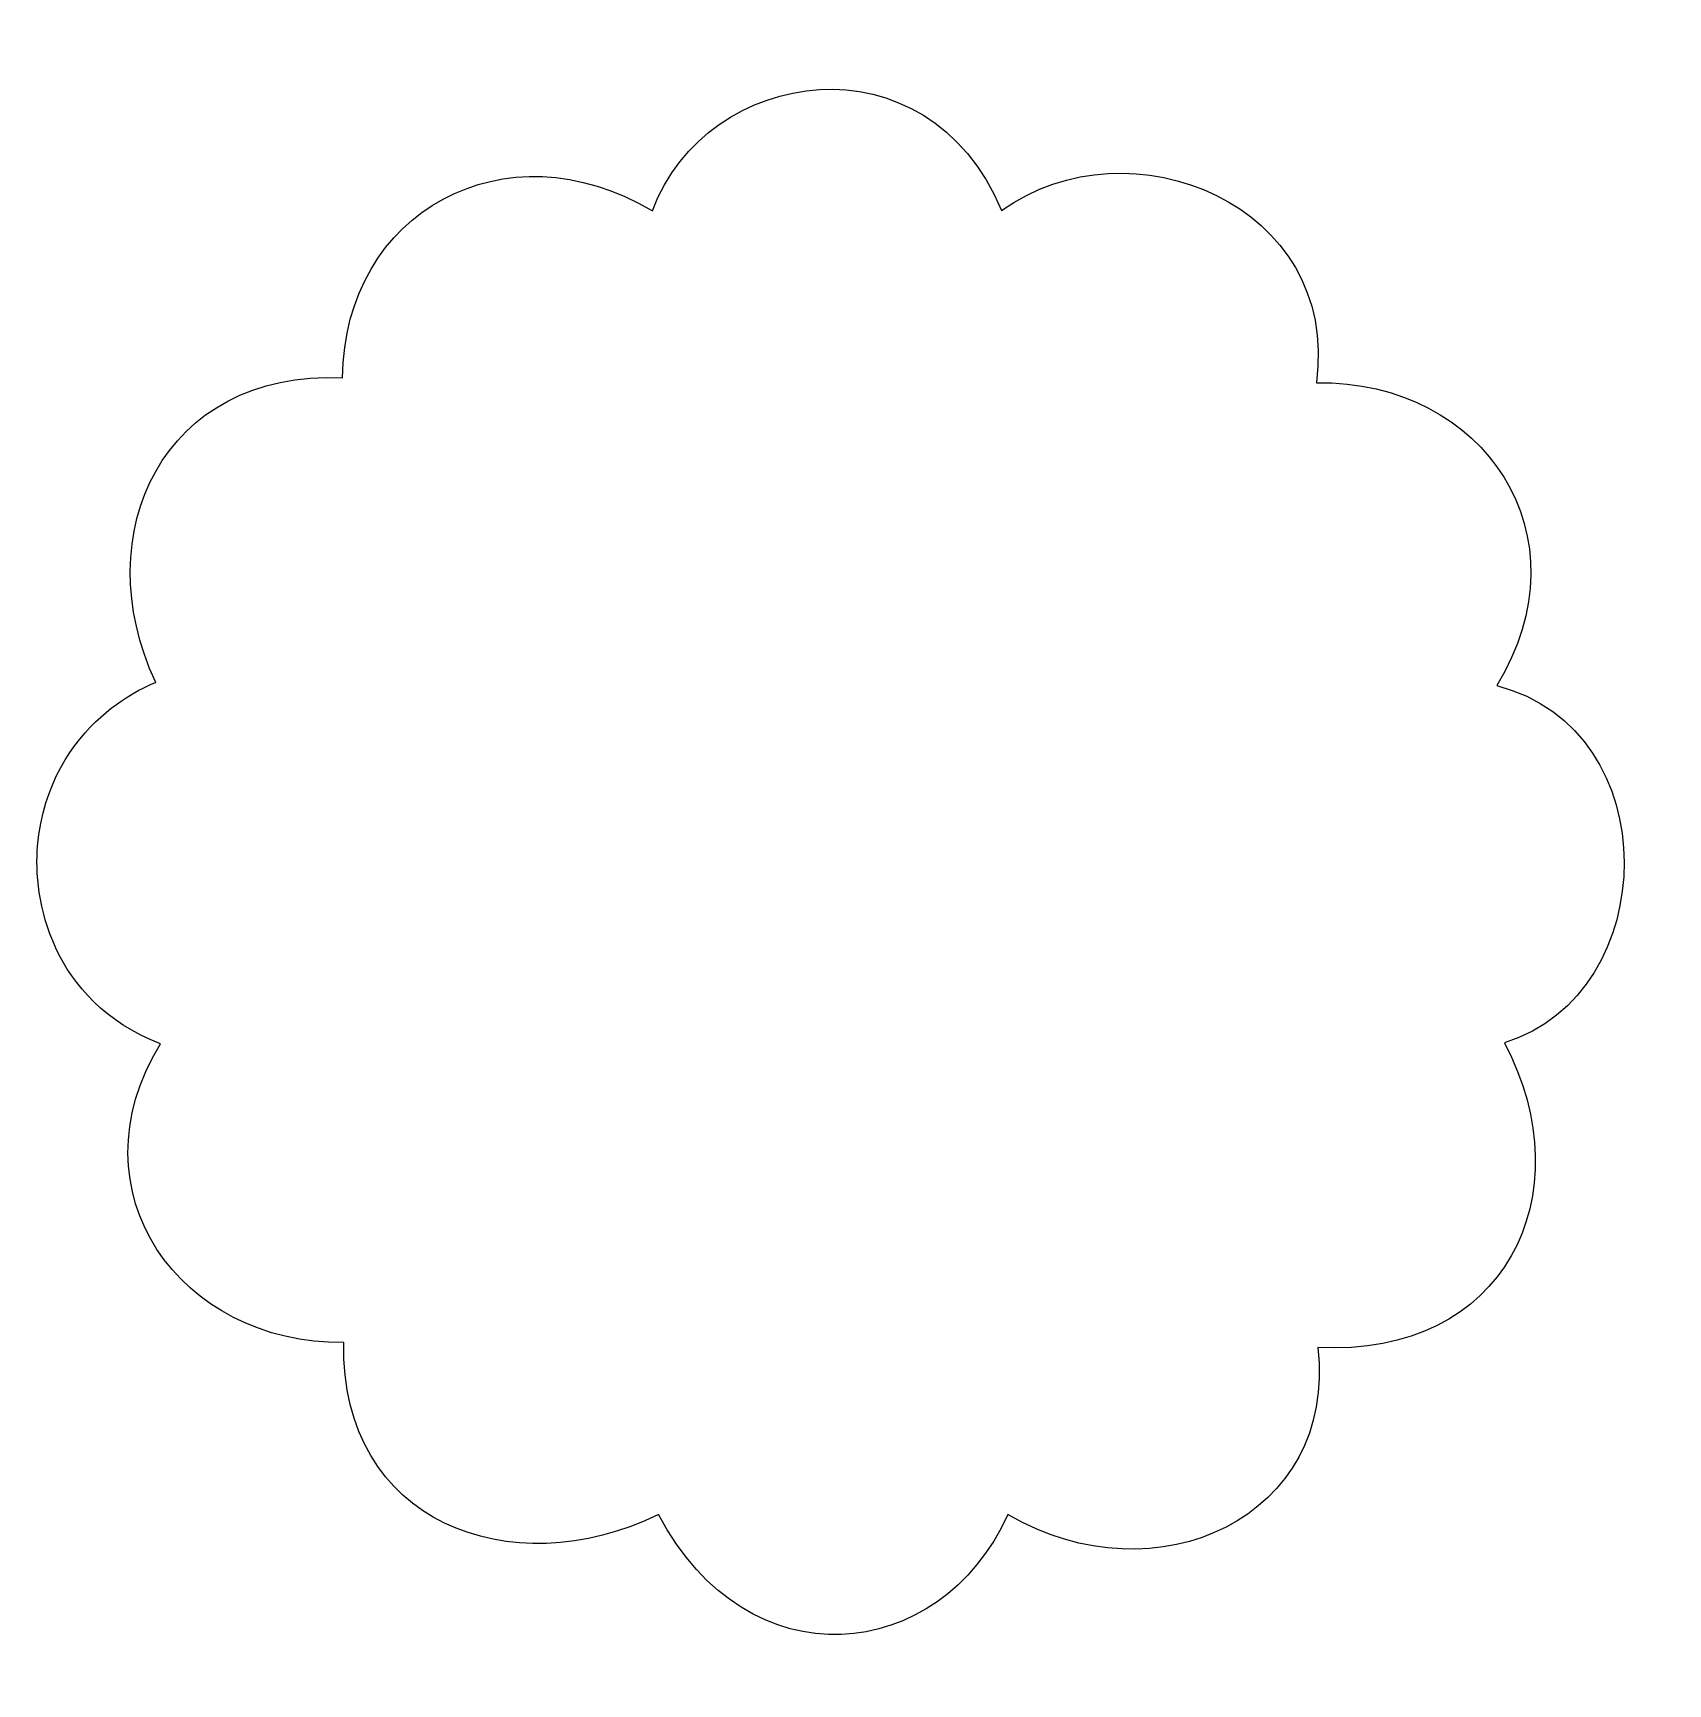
# Model space of a CAD drawing. Header units: centimetres. Extents: x -13.6 to 11.3, y -4.2 to 7.4.
# Drawn here: x -13.57 to -2.09, y -4.22 to 7.37 of the extents above; entities that cross this region are included whole.
import ezdxf

# ---------------------------------------------------------------- set-up
doc = ezdxf.new("R2010")
doc.units = ezdxf.units.CM
doc.header["$MEASUREMENT"] = 0
doc.layers.add('Layer 1', color=7, linetype='Continuous')

msp = doc.modelspace()

# ---------------------------------------------------------------- linework, layer by layer
at = {"layer": 'Layer 1', "color": 30}
msp.add_open_spline([(-3.29149, 2.78787), (-2.64938, 3.83632), (-3.37508, 4.92729), (-4.55755, 4.91348), (-4.55755, 4.91348), (-4.38689, 6.16422), (-5.87117, 6.76731), (-6.76742, 6.12135), (-6.76742, 6.12135), (-7.28788, 7.3671), (-8.83936, 7.13929), (-9.21855, 6.11982), (-9.21855, 6.11982), (-10.24807, 6.73141), (-11.38239, 6.11709), (-11.39368, 4.948), (-11.39368, 4.948), (-12.65412, 5.00305), (-13.19361, 3.85337), (-12.70561, 2.81047), (-12.70561, 2.81047), (-12.70561, 2.81047), (-13.45535, 2.54417), (-13.5343, 1.66187), (-13.5343, 1.66187), (-13.56676, 1.30076), (-13.44793, 0.57692), (-12.67242, 0.27385), (-12.67242, 0.27385), (-13.3061, -0.76387), (-12.53269, -1.83532), (-11.38482, -1.82172), (-11.38482, -1.82172), (-11.41023, -3.08545), (-10.21203, -3.53451), (-9.17475, -3.02959), (-9.17475, -3.02959), (-8.55187, -4.21808), (-7.20004, -4.08462), (-6.72342, -3.02816), (-6.72342, -3.02816), (-5.68187, -3.64121), (-4.40516, -3.04226), (-4.54838, -1.85604), (-4.54838, -1.85604), (-3.23454, -1.92911), (-2.67744, -0.7849), (-3.23666, 0.28119), (-3.23666, 0.28119), (-2.12717, 0.62581), (-2.08923, 2.48004), (-3.29149, 2.78787)], degree=3, knots=[0, 0, 0, 0, 0.07142857, 0.07142857, 0.07142857, 0.07142857, 0.14285714, 0.14285714, 0.14285714, 0.14285714, 0.21428571, 0.21428571, 0.21428571, 0.21428571, 0.28571429, 0.28571429, 0.28571429, 0.28571429, 0.35714286, 0.35714286, 0.35714286, 0.35714286, 0.42857143, 0.42857143, 0.42857143, 0.42857143, 0.5, 0.5, 0.5, 0.5, 0.57142857, 0.57142857, 0.57142857, 0.57142857, 0.64285714, 0.64285714, 0.64285714, 0.64285714, 0.71428571, 0.71428571, 0.71428571, 0.71428571, 0.78571429, 0.78571429, 0.78571429, 0.78571429, 0.85714286, 0.85714286, 0.85714286, 0.85714286, 1, 1, 1, 1], dxfattribs=at)

doc.saveas('drawing.dxf')
